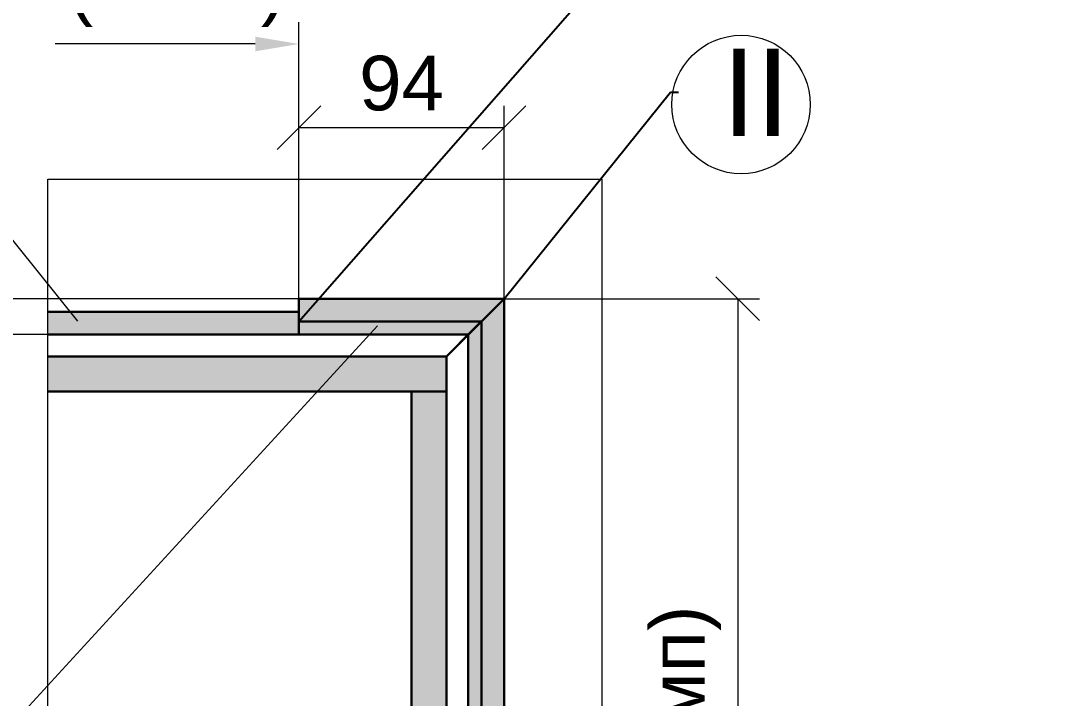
# Paper-space layout 'план по карнизу' of a CAD drawing. Header units: millimetres. Extents: x -88 to 2067, y 101 to 384.
# Drawn here: x 684.89 to 732.68, y 311.79 to 342.81 of the extents above; entities that cross this region are included whole.
import ezdxf
from ezdxf import colors
from ezdxf.entities.mleader import LeaderData, LeaderLine
from ezdxf.math import Vec2, Vec3

# ---------------------------------------------------------------- set-up
doc = ezdxf.new("R2010")
doc.units = ezdxf.units.MM
doc.layers.get('DEFPOINTS').update_dxf_attribs({"color": 106, "lineweight": 5})
doc.layers.add('Линии Размерные и Текст', color=1, linetype='Continuous', lineweight=5)
doc.layers.add('толстая', color=7, linetype='Continuous', lineweight=30)
doc.styles.get("Standard").update_dxf_attribs({"font": 'arial.ttf'})
doc.dimstyles.new('STANDARD 10', dxfattribs={"dimscale": 0.8, "dimtxt": 2.5, "dimasz": 2, "dimexe": 1, "dimexo": 0, "dimgap": 0.75, "dimtad": 1, "dimdec": 0, "dimlfac": 10, "dimdsep": 46, "dimtxsty": 'Standard', "dimblk": 'OBLIQUE', "dimcen": 1.5, "dimclrd": 256, "dimclre": 256, "dimclrt": 7, "dimazin": 0, "dimtfac": 1, "dimtdec": 0, "dimtmove": 1, "dimatfit": 3, "dimfxl": 1, "dimtolj": 1, "dimtzin": 0, "dimlwd": 5, "dimlwe": 5, "dimarcsym": 0})

# ---------------------------------------------------------------- blocks, each defined once
blk = doc.blocks.new('_None')
blk = doc.blocks.new('_OBLIQUE')
at = {"color": 0, "linetype": 'ByBlock'}
blk.add_line((-0.5, -0.5), (0.5, 0.5), dxfattribs=at)
blk = doc.blocks.new('*D43')
at = {"layer": 'DEFPOINTS', "color": 0, "transparency": 16777216}
for p in [(697.631, 337.915), (697.631, 330.084), (707.031, 330.084)]:
    blk.add_point(p, dxfattribs=at)
at = {"layer": 'Линии Размерные и Текст', "lineweight": 5, "transparency": 16777216}
for p, q in [((697.631, 330.084), (697.631, 338.915)), ((707.031, 330.084), (707.031, 338.915)), ((707.031, 337.915), (697.631, 337.915))]:
    blk.add_line(p, q, dxfattribs=at)
at = {"layer": 'Линии Размерные и Текст', "lineweight": 5, "transparency": 16777216, "xscale": 2, "yscale": 2, "zscale": 2, "rotation": 180}
blk.add_blockref('_OBLIQUE', (697.631, 337.915), dxfattribs=at)
at = {"layer": 'Линии Размерные и Текст', "lineweight": 5, "transparency": 16777216, "xscale": 2, "yscale": 2, "zscale": 2}
blk.add_blockref('_OBLIQUE', (707.031, 337.915), dxfattribs=at)
at = {"layer": 'Линии Размерные и Текст', "color": 7, "transparency": 16777216, "insert": (702.331, 339.941), "char_height": 2.5, "attachment_point": 5}
blk.add_mtext('\\A1;94', dxfattribs=at)
blk = doc.blocks.new('*D44')
at = {"layer": 'DEFPOINTS', "color": 0, "transparency": 16777216}
for p in [(707.031, 330.084), (705.99, 287.492), (717.731, 287.492)]:
    blk.add_point(p, dxfattribs=at)
at = {"layer": 'Линии Размерные и Текст', "lineweight": 5, "transparency": 16777216}
for p, q in [((707.031, 330.084), (718.731, 330.084)), ((717.731, 330.084), (717.731, 287.492)), ((705.99, 287.492), (718.731, 287.492))]:
    blk.add_line(p, q, dxfattribs=at)
at = {"layer": 'Линии Размерные и Текст', "lineweight": 5, "transparency": 16777216, "xscale": 2, "yscale": 2, "zscale": 2}
for p, rotation in [((717.731, 330.084), 90), ((717.731, 287.492), 270)]:
    blk.add_blockref('_OBLIQUE', p, dxfattribs=dict(at, rotation=rotation))
at = {"layer": 'Линии Размерные и Текст', "color": 7, "transparency": 16777216, "insert": (715.342, 308.788), "char_height": 2.5, "attachment_point": 5, "rotation": 90}
blk.add_mtext('\\A1;426(+мп)', dxfattribs=at)
blk = doc.blocks.new('*D45')
at = {"layer": 'DEFPOINTS', "color": 0, "transparency": 16777216}
for p in [(697.631, 330.084), (683.033, 328.445), (697.631, 328.445)]:
    blk.add_point(p, dxfattribs=at)
at = {"layer": 'Линии Размерные и Текст', "lineweight": 5, "transparency": 16777216}
for p, q in [((676.328, 330.285), (676.328, 338.033)), ((683.033, 329.264), (676.328, 330.285)), ((697.631, 330.084), (682.033, 330.084)), ((683.033, 330.084), (683.033, 328.445)), ((697.631, 328.445), (682.033, 328.445))]:
    blk.add_line(p, q, dxfattribs=at)
at = {"layer": 'Линии Размерные и Текст', "lineweight": 5, "transparency": 16777216, "xscale": 2, "yscale": 2, "zscale": 2}
for p, rotation in [((683.033, 330.084), 90), ((683.033, 328.445), 270)]:
    blk.add_blockref('_OBLIQUE', p, dxfattribs=dict(at, rotation=rotation))
at = {"layer": 'Линии Размерные и Текст', "color": 7, "transparency": 16777216, "insert": (674.302, 334.159), "char_height": 2.5, "attachment_point": 5, "rotation": 90}
blk.add_mtext('\\A1;16.4', dxfattribs=at)
blk = doc.blocks.new('*D192')
at = {"layer": 'DEFPOINTS', "color": 0, "transparency": 16777216}
for p in [(689.159, 341.749), (689.159, 328.445), (697.631, 328.445)]:
    blk.add_point(p, dxfattribs=at)
at = {"layer": 'Линии Размерные и Текст', "lineweight": 5, "transparency": 16777216}
for p, q in [((697.631, 328.445), (697.631, 342.749)), ((695.631, 341.749), (686.462, 341.749))]:
    blk.add_line(p, q, dxfattribs=at)
at = {"layer": 'Линии Размерные и Текст', "transparency": 16777216}
blk.add_solid([(695.631, 342.082), (695.631, 341.415), (697.631, 341.749)], dxfattribs=at)
at = {"layer": 'Линии Размерные и Текст', "color": 7, "transparency": 16777216, "insert": (692.045, 344.146), "char_height": 2.5, "attachment_point": 5}
blk.add_mtext('\\A1;(+сбп)', dxfattribs=at)

psp = doc.layouts.new('план по карнизу')

# ---------------------------------------------------------------- hatches: boundary and pattern name
at = {"layer": 'Линии Размерные и Текст'}
h = psp.add_hatch(color=190, dxfattribs=at)
h.dxf.hatch_style = 1
h.paths.add_polyline_path([(707.0312, 330.0842), (697.6312, 330.0842), (697.6312, 329.0445), (705.9915, 329.0445)])
h.paths.add_polyline_path([(705.9915, 329.0445), (697.6312, 329.0445), (697.6312, 328.4445), (705.3915, 328.4445)])
h = psp.add_hatch(color=190, dxfattribs=at)
h.dxf.hatch_style = 1
h.paths.add_polyline_path([(707.0312, 330.0842), (705.9885, 329.0416), (705.9903, 287.4916), (707.0312, 288.5325)])
h = psp.add_hatch(color=190, dxfattribs=at)
h.dxf.hatch_style = 1
h.paths.add_polyline_path([(686.1259, 329.4842), (686.1259, 328.4445), (697.6312, 328.4445), (697.6312, 329.4842)])
h = psp.add_hatch(color=190, dxfattribs=at)
h.dxf.hatch_style = 1
h.paths.add_polyline_path([(705.9885, 329.0416), (705.3886, 328.4416), (705.3903, 287.4925), (705.9903, 287.4925)])
h = psp.add_hatch(color=190, dxfattribs=at)
h.dxf.hatch_style = 1
h.paths.add_polyline_path([(704.3886, 327.4402), (686.1259, 327.4402), (686.1259, 325.8402), (702.7886, 325.8402), (704.3886, 325.8402)])
h = psp.add_hatch(color=190, dxfattribs=at)
h.dxf.hatch_style = 1
h.paths.add_polyline_path([(704.3886, 325.8402), (702.7886, 325.8402), (702.7886, 288.4902), (704.3886, 288.4902)])

# ---------------------------------------------------------------- linework, layer by layer
for p, q in [((667.9146, 353.3568), (687.4897, 329.0538)), ((670.1647, 295.0028), (701.2366, 328.8419))]:
    psp.add_line(p, q, dxfattribs=at)
psp.add_lwpolyline([(686.1259, 335.5518), (711.5056, 335.5518), (711.5056, 283.6113), (686.1259, 283.6113)], close=True, dxfattribs=at)
psp.add_circle((717.8846, 338.977), 3.1705, dxfattribs=at)
at = {"layer": 'толстая'}
for p, q in [((707.0312, 330.0842), (697.6312, 330.0842)), ((697.6312, 330.0842), (697.6312, 328.4445)), ((704.3886, 327.4416), (707.0312, 330.0842)), ((704.9915, 328.0445), (707.0312, 330.0842)), ((707.0312, 330.0842), (707.0316, 288.5329)), ((697.6312, 329.4842), (686.1259, 329.4842)), ((697.6312, 328.4445), (697.6312, 329.4842)), ((697.6312, 329.0445), (705.9915, 329.0445)), ((705.9903, 287.4918), (705.9885, 329.0416)), ((686.1259, 328.4445), (705.3915, 328.4445)), ((705.3904, 286.4917), (705.3886, 328.4416)), ((686.1259, 327.4445), (689.2312, 327.4445)), ((689.2312, 327.4416), (686.1259, 327.4416)), ((686.1259, 327.4402), (704.3886, 327.4402)), ((704.3886, 327.4416), (689.2312, 327.4416)), ((704.3886, 327.4402), (704.3886, 327.4416))]:
    psp.add_line(p, q, dxfattribs=at)
for points in [[(697.6312, 330.9403), (697.6312, 330.9403)], [(707.0312, 330.0842), (707.0312, 288.5325)], [(686.1259, 325.8402), (702.7886, 325.8402), (704.3886, 325.8402), (704.3886, 327.4402), (704.3886, 327.4402), (704.3886, 288.4902), (704.3886, 286.4902), (686.1259, 286.4902)], [(689.2312, 327.4445), (689.2312, 327.4416)], [(690.2812, 327.4415), (690.2812, 327.4402)], [(702.7886, 325.8402), (702.7886, 288.4902), (704.3886, 288.4902), (704.3886, 288.4902), (704.3886, 325.8402)]]:
    psp.add_lwpolyline(points, dxfattribs=at)

# ---------------------------------------------------------------- dimensions: what is measured, and where the dimension line sits
at = {"layer": 'Линии Размерные и Текст'}
dim = psp.add_linear_dim(base=(689.159, 341.7488), p1=(697.6306, 328.4445), p2=(689.159, 328.4445), text='(+сбп)', dimstyle='STANDARD 10', override={"dimscale": 1, "dimblk2": 'None', "dimsah": 1, "dimse2": 1, "dimsd2": 1, "dimtmove": 0}, dxfattribs=at)
dim.commit()
dim.dimension.update_dxf_attribs({"geometry": '*D192', "text_midpoint": (692.0448, 341.7488), "dimtype": 160})
dim = psp.add_linear_dim(base=(697.6312, 337.915), p1=(707.0312, 330.0842), p2=(697.6312, 330.0842), dimstyle='STANDARD 10', override={"dimscale": 1}, dxfattribs=at)
dim.commit()
dim.dimension.update_dxf_attribs({"geometry": '*D43', "text_midpoint": (702.3312, 339.9414)})
dim = psp.add_linear_dim(base=(683.0327, 328.4445), p1=(697.6312, 330.0842), p2=(697.6312, 328.4445), angle=90, dimstyle='STANDARD 10', override={"dimscale": 1, "dimdec": 1}, dxfattribs=at)
dim.commit()
dim.dimension.update_dxf_attribs({"geometry": '*D45', "text_midpoint": (676.3284, 331.0348), "dimtype": 160})
dim = psp.add_linear_dim(base=(717.7308, 287.4918), p1=(707.0312, 330.0842), p2=(705.9903, 287.4918), angle=90, text='<>(+мп)', dimstyle='STANDARD 10', override={"dimscale": 1}, dxfattribs=at)
dim.commit()
dim.dimension.update_dxf_attribs({"geometry": '*D44', "text_midpoint": (715.342, 308.788)})

# ---------------------------------------------------------------- leaders
ml = psp.add_multileader_mtext('Standard', dxfattribs=at)
ml.set_content('IV(90%%D)', color=256)
ml.set_leader_properties()
ml.set_arrow_properties(name='NONE')
ml.build(insert=Vec2(0, 0))
ml.multileader.update_dxf_attribs({"text_right_attachment_type": 6, "dogleg_length": 0.36})
ctx = ml.context
ctx.base_point, ctx.plane_origin = Vec3(713.5798, 346.82), Vec3(687.9706, 364.1424)
ctx.right_attachment = 6
notes = []
notes.append((ctx, [(0, (1, 1, 0), (713.2198, 346.82), (1, 0), 0.36, [(1, [(697.6312, 329.0445)], 0, [])])]))
ctx.mtext.insert, ctx.mtext.flow_direction = Vec3(715.5798, 349.408), 5
ml = psp.add_multileader_mtext('Standard', dxfattribs=at)
ml.set_content('II', color=256)
ml.set_leader_properties()
ml.set_arrow_properties(name='NONE')
ml.build(insert=Vec2(0, 0))
ml.multileader.update_dxf_attribs({"text_right_attachment_type": 6, "dogleg_length": 0.36})
ctx = ml.context
ctx.base_point, ctx.plane_origin = Vec3(715.01, 339.5377), Vec3(696.3888, 349.654)
ctx.right_attachment = 6
notes.append((ctx, [(0, (1, 1, 0), (714.65, 339.5377), (1, 0), 0.36, [(0, [(707.0312, 330.0842)], 0, [])])]))
ctx.mtext.insert, ctx.mtext.flow_direction = Vec3(717.01, 341.5377), 5
for ctx, leaders in notes:
    for number, flags, end, landing, length, lines in leaders:
        leader = LeaderData()
        leader.index, (leader.has_last_leader_line, leader.has_dogleg_vector, leader.attachment_direction) = number, flags
        leader.last_leader_point, leader.dogleg_vector, leader.dogleg_length = Vec3(end), Vec3(landing), length
        for number, points, colour, breaks in lines:
            line = LeaderLine()
            line.index, line.vertices, line.color, line.breaks = number, Vec3.list(points), colors.encode_raw_color(colour), breaks
            leader.lines.append(line)
        ctx.leaders.append(leader)

doc.saveas('drawing.dxf')
